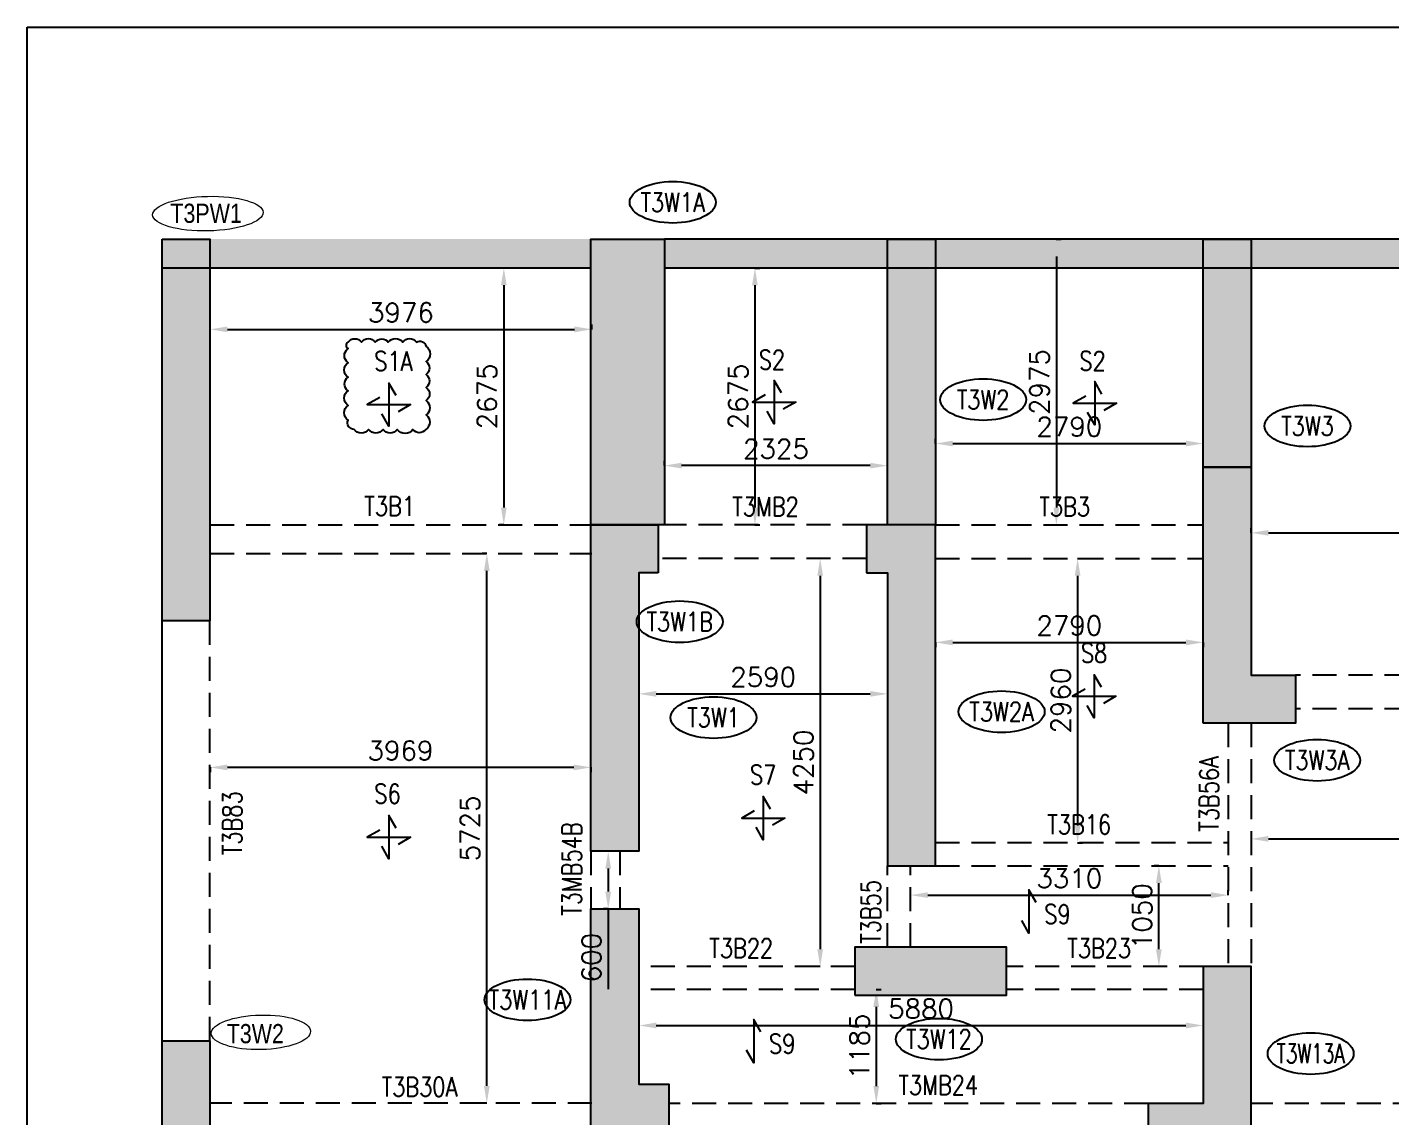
# Model space of a CAD drawing. Header units: millimetres. Extents: x 3105849 to 3692204, y 664613 to 1031566.
# Drawn here: x 3138759 to 3152977, y 689207 to 700563 of the extents above; entities that cross this region are included whole.
import ezdxf
from ezdxf.enums import TextEntityAlignment as Align

# ---------------------------------------------------------------- set-up
doc = ezdxf.new("R2010")
doc.units = ezdxf.units.MM
doc.header["$LTSCALE"] = 100
doc.header["$MEASUREMENT"] = 0
doc.linetypes.add('HIDDEN', pattern=[0.375, 0.25, -0.125])
for name, color, linetype, lineweight in [('A-WALL-IDEN', 211, 'Continuous', 15), ('RET. WALL HATCH', 40, 'Continuous', 15), ('SLAB NO', 3, 'Continuous', 35)]:
    doc.layers.add(name, color=color, linetype=linetype, lineweight=lineweight)
for name, color, linetype in [('BEAM', 3, 'Continuous'), ('BEAM NO', 3, 'Continuous'), ('CLOUD R1 09.01.2026', 7, 'Continuous'), ('COL', 6, 'Continuous'), ('col solid', 20, 'Continuous'), ('COL-NO TOWR-T3', 8, 'Continuous'), ('POD BEAM', 3, 'Continuous'), ('PODIUM COL', 6, 'Continuous'), ('RET. WALL', 6, 'Continuous'), ('SLABS NO T2', 3, 'Continuous'), ('SYMBOL', 1, 'Continuous')]:
    doc.layers.add(name, color=color, linetype=linetype)
doc.styles.add('ARIAL', font='arial.ttf', dxfattribs={"width": 0.8})
doc.styles.add('romance', font='romans.shx')
doc.styles.add('ROMANS', font='romans.shx', dxfattribs={"width": 0.8})
doc.dimstyles.new('100T', dxfattribs={"dimtxt": 200, "dimasz": 180, "dimexe": 50, "dimexo": 50, "dimgap": 75, "dimtad": 1, "dimdec": 0, "dimzin": 0, "dimdsep": 46, "dimtxsty": 'romance', "dimcen": 0.09, "dimdle": 150, "dimclrd": 11, "dimclre": 11, "dimclrt": 2, "dimadec": 0, "dimazin": 0, "dimtfac": 1, "dimtdec": 0, "dimtofl": 0, "dimtmove": 0, "dimatfit": 3, "dimfxl": 1, "dimtolj": 1, "dimtzin": 0, "dimarcsym": 0})

# ---------------------------------------------------------------- blocks, each defined once
blk = doc.blocks.new('A$C08c7907b')
at = {"layer": 'COL-NO TOWR-T3', "color": 8}
blk.add_ellipse((-503, 194, 0), major_axis=(448, 0), ratio=0.482829, dxfattribs=at)
at = {"layer": 'COL-NO TOWR-T3', "color": 3, "style": 'ROMANS', "width": 0.8}
blk.add_attdef('12345', text='', height=200, dxfattribs=at).set_placement((-503, 194, 0), align=Align.MIDDLE_CENTER)
blk = doc.blocks.new('A$C7B313EF1')
at = {"layer": 'SYMBOL', "color": 2, "linetype": 'Continuous'}
for points in [[(300, 320), (225, 450), (225, 0), (150, 130)], [(130, 300), (0, 225), (450, 225), (320, 150)]]:
    blk.add_lwpolyline(points, dxfattribs=at)
blk = doc.blocks.new('A$C6DB00AAD')
at = {"layer": 'SYMBOL', "color": 2, "linetype": 'Continuous'}
blk.add_lwpolyline([(150, 320), (75, 450), (75, 0), (0, 130)], dxfattribs=at)
blk = doc.blocks.new('*D2725')
at = {"layer": 'Defpoints', "color": 0, "transparency": 16777216}
for p in [(3144933, 691981), (3144813, 691381), (3144933, 691381)]:
    blk.add_point(p, dxfattribs=at)
at = {"layer": 'SLABS NO T2', "color": 11, "lineweight": -2, "transparency": 16777216}
for p, q in [((3144814, 691981), (3144763, 691981)), ((3144813, 691801), (3144813, 691561)), ((3144814, 691381), (3144763, 691381)), ((3144813, 691381), (3144813, 690547))]:
    blk.add_line(p, q, dxfattribs=at)
at = {"layer": 'SLABS NO T2', "color": 11, "transparency": 16777216}
for points in [[(3144783, 691801), (3144843, 691801), (3144813, 691981)], [(3144783, 691561), (3144843, 691561), (3144813, 691381)]]:
    blk.add_solid(points, dxfattribs=at)
at = {"layer": 'SLABS NO T2', "color": 2, "transparency": 16777216, "insert": (3144638, 690874), "char_height": 200, "attachment_point": 5, "rotation": 90, "style": 'romance'}
blk.add_mtext('\\A1;600', dxfattribs=at)
blk = doc.blocks.new('*D2728')
at = {"layer": 'Defpoints', "color": 0, "transparency": 16777216}
for p in [(3144633, 698056, 0), (3143725, 695381), (3144633, 695381)]:
    blk.add_point(p, dxfattribs=at)
at = {"layer": 'SLABS NO T2', "color": 11, "lineweight": -2, "transparency": 16777216}
for p, q in [((3143725, 698056), (3143675, 698056)), ((3143725, 697876), (3143725, 695561)), ((3143725, 695381), (3143675, 695381))]:
    blk.add_line(p, q, dxfattribs=at)
at = {"layer": 'SLABS NO T2', "color": 11, "transparency": 16777216}
for points in [[(3143695, 697876), (3143755, 697876), (3143725, 698056)], [(3143695, 695561), (3143755, 695561), (3143725, 695381)]]:
    blk.add_solid(points, dxfattribs=at)
at = {"layer": 'SLABS NO T2', "color": 2, "transparency": 16777216, "insert": (3143550, 696719), "char_height": 200, "attachment_point": 5, "rotation": 90, "style": 'romance'}
blk.add_mtext('\\A1;2675', dxfattribs=at)
blk = doc.blocks.new('*D2729')
at = {"layer": 'Defpoints', "color": 0, "transparency": 16777216}
for p in [(3144641, 697417), (3140665, 695382), (3144641, 695382)]:
    blk.add_point(p, dxfattribs=at)
at = {"layer": 'SLABS NO T2', "color": 11, "lineweight": -2, "transparency": 16777216}
for p, q in [((3140665, 697416), (3140665, 697467)), ((3140845, 697417), (3144461, 697417)), ((3144641, 697416), (3144641, 697467))]:
    blk.add_line(p, q, dxfattribs=at)
at = {"layer": 'SLABS NO T2', "color": 11, "transparency": 16777216}
for points in [[(3140845, 697447), (3140845, 697387), (3140665, 697417)], [(3144461, 697447), (3144461, 697387), (3144641, 697417)]]:
    blk.add_solid(points, dxfattribs=at)
at = {"layer": 'SLABS NO T2', "color": 2, "transparency": 16777216, "insert": (3142653, 697592), "char_height": 200, "attachment_point": 5, "style": 'romance'}
blk.add_mtext('\\A1;3976', dxfattribs=at)
blk = doc.blocks.new('*D2730')
at = {"layer": 'Defpoints', "color": 0, "transparency": 16777216}
for p in [(3145398, 698056, 0), (3145398, 695381, 0), (3146342, 695381)]:
    blk.add_point(p, dxfattribs=at)
at = {"layer": 'SLABS NO T2', "color": 11, "lineweight": -2, "transparency": 16777216}
for p, q in [((3146341, 698056), (3146392, 698056)), ((3146342, 697876), (3146342, 695561)), ((3146341, 695381), (3146392, 695381))]:
    blk.add_line(p, q, dxfattribs=at)
at = {"layer": 'SLABS NO T2', "color": 11, "transparency": 16777216}
for points in [[(3146312, 697876), (3146372, 697876), (3146342, 698056)], [(3146312, 695561), (3146372, 695561), (3146342, 695381)]]:
    blk.add_solid(points, dxfattribs=at)
at = {"layer": 'SLABS NO T2', "color": 2, "transparency": 16777216, "insert": (3146167, 696719), "char_height": 200, "attachment_point": 5, "rotation": 90, "style": 'romance'}
blk.add_mtext('\\A1;2675', dxfattribs=at)
blk = doc.blocks.new('*D2731')
at = {"layer": 'Defpoints', "color": 0, "transparency": 16777216}
for p in [(3145398, 695998), (3145398, 695381, 0), (3147723, 695381, 0)]:
    blk.add_point(p, dxfattribs=at)
at = {"layer": 'SLABS NO T2', "color": 11, "lineweight": -2, "transparency": 16777216}
for p, q in [((3145398, 695998), (3145398, 696048)), ((3147543, 695998), (3145578, 695998)), ((3147723, 695998), (3147723, 696048))]:
    blk.add_line(p, q, dxfattribs=at)
at = {"layer": 'SLABS NO T2', "color": 11, "transparency": 16777216}
for points in [[(3145578, 696028), (3145578, 695968), (3145398, 695998)], [(3147543, 696028), (3147543, 695968), (3147723, 695998)]]:
    blk.add_solid(points, dxfattribs=at)
at = {"layer": 'SLABS NO T2', "color": 2, "transparency": 16777216, "insert": (3146561, 696173), "char_height": 200, "attachment_point": 5, "style": 'romance'}
blk.add_mtext('\\A1;2325', dxfattribs=at)
blk = doc.blocks.new('*D2732')
at = {"layer": 'Defpoints', "color": 0, "transparency": 16777216}
for p in [(3151013, 696228), (3148223, 695381, 0), (3151013, 695381, 0)]:
    blk.add_point(p, dxfattribs=at)
at = {"layer": 'SLABS NO T2', "color": 11, "lineweight": -2, "transparency": 16777216}
for p, q in [((3148223, 696227), (3148223, 696278)), ((3151013, 696227), (3151013, 696278)), ((3148403, 696228), (3150833, 696228))]:
    blk.add_line(p, q, dxfattribs=at)
at = {"layer": 'SLABS NO T2', "color": 11, "transparency": 16777216}
for points in [[(3148403, 696258), (3148403, 696198), (3148223, 696228)], [(3150833, 696258), (3150833, 696198), (3151013, 696228)]]:
    blk.add_solid(points, dxfattribs=at)
at = {"layer": 'SLABS NO T2', "color": 2, "transparency": 16777216, "insert": (3149618, 696403), "char_height": 200, "attachment_point": 5, "style": 'romance'}
blk.add_mtext('\\A1;2790', dxfattribs=at)
blk = doc.blocks.new('*D2733')
at = {"layer": 'Defpoints', "color": 0, "transparency": 16777216}
for p in [(3148223, 698356, 0), (3148223, 695381), (3149483, 695381)]:
    blk.add_point(p, dxfattribs=at)
at = {"layer": 'SLABS NO T2', "color": 11, "lineweight": -2, "transparency": 16777216}
for p, q in [((3149482, 698356), (3149533, 698356)), ((3149483, 698176), (3149483, 695561)), ((3149482, 695381), (3149533, 695381))]:
    blk.add_line(p, q, dxfattribs=at)
at = {"layer": 'SLABS NO T2', "color": 11, "transparency": 16777216}
for points in [[(3149453, 698176), (3149513, 698176), (3149483, 698356)], [(3149453, 695561), (3149513, 695561), (3149483, 695381)]]:
    blk.add_solid(points, dxfattribs=at)
at = {"layer": 'SLABS NO T2', "color": 2, "transparency": 16777216, "insert": (3149308, 696869), "char_height": 200, "attachment_point": 5, "rotation": 90, "style": 'romance'}
blk.add_mtext('\\A1;2975', dxfattribs=at)
blk = doc.blocks.new('*D2734')
at = {"layer": 'Defpoints', "color": 0, "transparency": 16777216}
for p in [(3156613, 695298), (3156613, 693966, 0), (3151513, 693816)]:
    blk.add_point(p, dxfattribs=at)
at = {"layer": 'SLABS NO T2', "color": 11, "lineweight": -2, "transparency": 16777216}
for p, q in [((3151513, 695297), (3151513, 695348)), ((3151693, 695298), (3156433, 695298)), ((3156613, 695297), (3156613, 695348))]:
    blk.add_line(p, q, dxfattribs=at)
at = {"layer": 'SLABS NO T2', "color": 11, "transparency": 16777216}
for points in [[(3151693, 695328), (3151693, 695268), (3151513, 695298)], [(3156433, 695328), (3156433, 695268), (3156613, 695298)]]:
    blk.add_solid(points, dxfattribs=at)
at = {"layer": 'SLABS NO T2', "color": 2, "transparency": 16777216, "insert": (3154063, 695473), "char_height": 200, "attachment_point": 5, "style": 'romance'}
blk.add_mtext('\\A1;5100', dxfattribs=at)
blk = doc.blocks.new('*D2738')
at = {"layer": 'Defpoints', "color": 0, "transparency": 16777216}
for p in [(3143548, 695082), (3144633, 695082), (3144641, 689358)]:
    blk.add_point(p, dxfattribs=at)
at = {"layer": 'SLABS NO T2', "color": 11, "lineweight": -2, "transparency": 16777216}
for p, q in [((3143548, 695082), (3143498, 695082)), ((3143548, 689538), (3143548, 694902)), ((3143548, 689358), (3143498, 689358))]:
    blk.add_line(p, q, dxfattribs=at)
at = {"layer": 'SLABS NO T2', "color": 11, "transparency": 16777216}
for points in [[(3143518, 694902), (3143578, 694902), (3143548, 695082)], [(3143518, 689538), (3143578, 689538), (3143548, 689358)]]:
    blk.add_solid(points, dxfattribs=at)
at = {"layer": 'SLABS NO T2', "color": 2, "transparency": 16777216, "insert": (3143373, 692220), "char_height": 200, "attachment_point": 5, "rotation": 90, "style": 'romance'}
blk.add_mtext('\\A1;5725', dxfattribs=at)
blk = doc.blocks.new('*D2739')
at = {"layer": 'Defpoints', "color": 0, "transparency": 16777216}
for p in [(3140665, 695082), (3144633, 695082), (3140665, 692855)]:
    blk.add_point(p, dxfattribs=at)
at = {"layer": 'SLABS NO T2', "color": 11, "lineweight": -2, "transparency": 16777216}
for p, q in [((3140665, 692856), (3140665, 692805)), ((3144453, 692855), (3140845, 692855)), ((3144633, 692856), (3144633, 692805))]:
    blk.add_line(p, q, dxfattribs=at)
at = {"layer": 'SLABS NO T2', "color": 11, "transparency": 16777216}
for points in [[(3140845, 692885), (3140845, 692825), (3140665, 692855)], [(3144453, 692885), (3144453, 692825), (3144633, 692855)]]:
    blk.add_solid(points, dxfattribs=at)
at = {"layer": 'SLABS NO T2', "color": 2, "transparency": 16777216, "insert": (3142649, 693030), "char_height": 200, "attachment_point": 5, "style": 'romance'}
blk.add_mtext('\\A1;3969', dxfattribs=at)
blk = doc.blocks.new('*D2740')
at = {"layer": 'Defpoints', "color": 0, "transparency": 16777216}
for p in [(3145133, 694881), (3147723, 694881), (3147723, 693621)]:
    blk.add_point(p, dxfattribs=at)
at = {"layer": 'SLABS NO T2', "color": 11, "lineweight": -2, "transparency": 16777216}
for p, q in [((3145133, 693621), (3145133, 693571)), ((3145313, 693621), (3147543, 693621)), ((3147723, 693621), (3147723, 693571))]:
    blk.add_line(p, q, dxfattribs=at)
at = {"layer": 'SLABS NO T2', "color": 11, "transparency": 16777216}
for points in [[(3145313, 693651), (3145313, 693591), (3145133, 693621)], [(3147543, 693651), (3147543, 693591), (3147723, 693621)]]:
    blk.add_solid(points, dxfattribs=at)
at = {"layer": 'SLABS NO T2', "color": 2, "transparency": 16777216, "insert": (3146428, 693796), "char_height": 200, "attachment_point": 5, "style": 'romance'}
blk.add_mtext('\\A1;2590', dxfattribs=at)
blk = doc.blocks.new('*D2741')
at = {"layer": 'Defpoints', "color": 0, "transparency": 16777216}
for p in [(3147503, 695031, 0), (3147022, 690781), (3147383, 690781, 0)]:
    blk.add_point(p, dxfattribs=at)
at = {"layer": 'SLABS NO T2', "color": 11, "lineweight": -2, "transparency": 16777216}
for p, q in [((3147023, 695031), (3146972, 695031)), ((3147022, 694851), (3147022, 690961)), ((3147023, 690781), (3146972, 690781))]:
    blk.add_line(p, q, dxfattribs=at)
at = {"layer": 'SLABS NO T2', "color": 11, "transparency": 16777216}
for points in [[(3146992, 694851), (3147052, 694851), (3147022, 695031)], [(3146992, 690961), (3147052, 690961), (3147022, 690781)]]:
    blk.add_solid(points, dxfattribs=at)
at = {"layer": 'SLABS NO T2', "color": 2, "transparency": 16777216, "insert": (3146847, 692906), "char_height": 200, "attachment_point": 5, "rotation": 90, "style": 'romance'}
blk.add_mtext('\\A1;4250', dxfattribs=at)
blk = doc.blocks.new('*D2742')
at = {"layer": 'Defpoints', "color": 0, "transparency": 16777216}
for p in [(3148223, 695031, 0), (3148223, 692071, 0), (3149704, 692071)]:
    blk.add_point(p, dxfattribs=at)
at = {"layer": 'SLABS NO T2', "color": 11, "lineweight": -2, "transparency": 16777216}
for p, q in [((3149704, 695031), (3149754, 695031)), ((3149704, 694851), (3149704, 692251)), ((3149704, 692071), (3149754, 692071))]:
    blk.add_line(p, q, dxfattribs=at)
at = {"layer": 'SLABS NO T2', "color": 11, "transparency": 16777216}
for points in [[(3149674, 694851), (3149734, 694851), (3149704, 695031)], [(3149674, 692251), (3149734, 692251), (3149704, 692071)]]:
    blk.add_solid(points, dxfattribs=at)
at = {"layer": 'SLABS NO T2', "color": 2, "transparency": 16777216, "insert": (3149529, 693551), "char_height": 200, "attachment_point": 5, "rotation": 90, "style": 'romance'}
blk.add_mtext('\\A1;2960', dxfattribs=at)
blk = doc.blocks.new('*D2743')
at = {"layer": 'Defpoints', "color": 0, "transparency": 16777216}
for p in [(3148223, 695031, 0), (3151013, 695031, 0), (3151013, 694157)]:
    blk.add_point(p, dxfattribs=at)
at = {"layer": 'SLABS NO T2', "color": 11, "lineweight": -2, "transparency": 16777216}
for p, q in [((3148223, 694157), (3148223, 694107)), ((3148403, 694157), (3150833, 694157)), ((3151013, 694157), (3151013, 694107))]:
    blk.add_line(p, q, dxfattribs=at)
at = {"layer": 'SLABS NO T2', "color": 11, "transparency": 16777216}
for points in [[(3148403, 694187), (3148403, 694127), (3148223, 694157)], [(3150833, 694187), (3150833, 694127), (3151013, 694157)]]:
    blk.add_solid(points, dxfattribs=at)
at = {"layer": 'SLABS NO T2', "color": 2, "transparency": 16777216, "insert": (3149618, 694332), "char_height": 200, "attachment_point": 5, "style": 'romance'}
blk.add_mtext('\\A1;2790', dxfattribs=at)
blk = doc.blocks.new('*D2744')
at = {"layer": 'Defpoints', "color": 0, "transparency": 16777216}
for p in [(3150551, 691831), (3151273, 691831, 0), (3151273, 690781, 0)]:
    blk.add_point(p, dxfattribs=at)
at = {"layer": 'SLABS NO T2', "color": 11, "lineweight": -2, "transparency": 16777216}
for p, q in [((3150551, 691831), (3150501, 691831)), ((3150551, 690961), (3150551, 691651)), ((3150551, 690781), (3150501, 690781))]:
    blk.add_line(p, q, dxfattribs=at)
at = {"layer": 'SLABS NO T2', "color": 11, "transparency": 16777216}
for points in [[(3150521, 691651), (3150581, 691651), (3150551, 691831)], [(3150521, 690961), (3150581, 690961), (3150551, 690781)]]:
    blk.add_solid(points, dxfattribs=at)
at = {"layer": 'SLABS NO T2', "color": 2, "transparency": 16777216, "insert": (3150376, 691306), "char_height": 200, "attachment_point": 5, "rotation": 90, "style": 'romance'}
blk.add_mtext('\\A1;1050', dxfattribs=at)
blk = doc.blocks.new('*D2745')
at = {"layer": 'Defpoints', "color": 0, "transparency": 16777216}
for p in [(3151273, 691525), (3147963, 690981, 0), (3151273, 690781, 0)]:
    blk.add_point(p, dxfattribs=at)
at = {"layer": 'SLABS NO T2', "color": 11, "lineweight": -2, "transparency": 16777216}
for p, q in [((3147963, 691524), (3147963, 691575)), ((3151273, 691524), (3151273, 691575)), ((3148143, 691525), (3151093, 691525))]:
    blk.add_line(p, q, dxfattribs=at)
at = {"layer": 'SLABS NO T2', "color": 11, "transparency": 16777216}
for points in [[(3148143, 691555), (3148143, 691495), (3147963, 691525)], [(3151093, 691555), (3151093, 691495), (3151273, 691525)]]:
    blk.add_solid(points, dxfattribs=at)
at = {"layer": 'SLABS NO T2', "color": 2, "transparency": 16777216, "insert": (3149618, 691700), "char_height": 200, "attachment_point": 5, "style": 'romance'}
blk.add_mtext('\\A1;3310', dxfattribs=at)
blk = doc.blocks.new('*D2746')
at = {"layer": 'Defpoints', "color": 0, "transparency": 16777216}
for p in [(3151513, 693316, 0), (3156493, 693316, 0), (3156493, 692111)]:
    blk.add_point(p, dxfattribs=at)
at = {"layer": 'SLABS NO T2', "color": 11, "lineweight": -2, "transparency": 16777216}
for p, q in [((3151513, 692111), (3151513, 692061)), ((3151693, 692111), (3156313, 692111)), ((3156493, 692111), (3156493, 692061))]:
    blk.add_line(p, q, dxfattribs=at)
at = {"layer": 'SLABS NO T2', "color": 11, "transparency": 16777216}
for points in [[(3151693, 692141), (3151693, 692081), (3151513, 692111)], [(3156313, 692141), (3156313, 692081), (3156493, 692111)]]:
    blk.add_solid(points, dxfattribs=at)
at = {"layer": 'SLABS NO T2', "color": 2, "transparency": 16777216, "insert": (3154003, 692286), "char_height": 200, "attachment_point": 5, "style": 'romance'}
blk.add_mtext('\\A1;4980', dxfattribs=at)
blk = doc.blocks.new('*D2748')
at = {"layer": 'Defpoints', "color": 0, "transparency": 16777216}
for p in [(3145133, 690541, 0), (3151013, 690541, 0), (3151013, 690167)]:
    blk.add_point(p, dxfattribs=at)
at = {"layer": 'SLABS NO T2', "color": 11, "lineweight": -2, "transparency": 16777216}
for p, q in [((3145133, 690168), (3145133, 690117)), ((3145313, 690167), (3150833, 690167)), ((3151013, 690168), (3151013, 690117))]:
    blk.add_line(p, q, dxfattribs=at)
at = {"layer": 'SLABS NO T2', "color": 11, "transparency": 16777216}
for points in [[(3145313, 690197), (3145313, 690137), (3145133, 690167)], [(3150833, 690197), (3150833, 690137), (3151013, 690167)]]:
    blk.add_solid(points, dxfattribs=at)
at = {"layer": 'SLABS NO T2', "color": 2, "transparency": 16777216, "insert": (3148073, 690342), "char_height": 200, "attachment_point": 5, "style": 'romance'}
blk.add_mtext('\\A1;5880', dxfattribs=at)
blk = doc.blocks.new('*D2749')
at = {"layer": 'Defpoints', "color": 0, "transparency": 16777216}
for p in [(3147383, 690541, 0), (3147383, 689356, 0), (3147606, 689356)]:
    blk.add_point(p, dxfattribs=at)
at = {"layer": 'SLABS NO T2', "color": 11, "lineweight": -2, "transparency": 16777216}
for p, q in [((3147605, 690541), (3147656, 690541)), ((3147606, 690361), (3147606, 689536)), ((3147605, 689356), (3147656, 689356))]:
    blk.add_line(p, q, dxfattribs=at)
at = {"layer": 'SLABS NO T2', "color": 11, "transparency": 16777216}
for points in [[(3147576, 690361), (3147636, 690361), (3147606, 690541)], [(3147576, 689536), (3147636, 689536), (3147606, 689356)]]:
    blk.add_solid(points, dxfattribs=at)
at = {"layer": 'SLABS NO T2', "color": 2, "transparency": 16777216, "insert": (3147431, 689949), "char_height": 200, "attachment_point": 5, "rotation": 90, "style": 'romance'}
blk.add_mtext('\\A1;1185', dxfattribs=at)

msp = doc.modelspace()

# ---------------------------------------------------------------- hatches: boundary and pattern name
at = {"layer": 'col solid'}
h = msp.add_hatch(color=256, dxfattribs=at)
h.dxf.hatch_style = 1
h.paths.add_polyline_path([(3140163.2, 698356.3), (3140663.2, 698356.3), (3140663.3, 694381.4), (3140163.3, 694381.4)])
h = msp.add_hatch(color=256, dxfattribs=at)
h.dxf.hatch_style = 1
h.paths.add_polyline_path([(3144633.1, 695381.4), (3144633.1, 698356.4), (3145398.2, 698356.4), (3145398.2, 695381.4)])
h = msp.add_hatch(color=256, dxfattribs=at)
h.dxf.hatch_style = 1
h.paths.add_polyline_path([(3147723.1, 695381.4), (3147723.1, 698356.4), (3148223.1, 698356.4), (3148223.1, 695381.4)])
h = msp.add_hatch(color=256, dxfattribs=at)
h.dxf.hatch_style = 1
h.paths.add_polyline_path([(3151013.1, 695981.4), (3151013.1, 698356.4), (3151513.1, 698356.4), (3151513.1, 695981.4)])
h = msp.add_hatch(color=256, dxfattribs=at)
h.dxf.hatch_style = 1
h.paths.add_polyline_path([(3151013.1, 693316.4), (3151013.1, 695981.4), (3151513.1, 695981.4), (3151513.1, 693816.4), (3151973.1, 693816.4), (3151973.1, 693316.4)])
h = msp.add_hatch(color=256, dxfattribs=at)
h.dxf.hatch_style = 1
h.paths.add_polyline_path([(3145333.1, 694881.4), (3145133.1, 694881.4), (3145133.1, 691981.4), (3144633.1, 691981.4), (3144633.1, 695381.4), (3145333.1, 695381.4)])
h = msp.add_hatch(color=256, dxfattribs=at)
h.dxf.hatch_style = 1
h.paths.add_polyline_path([(3147503.1, 694881.4), (3147723.1, 694881.4), (3147723.1, 691831.4), (3148223.1, 691831.4), (3148223.1, 695381.4), (3147503.1, 695381.4)])
h = msp.add_hatch(color=256, dxfattribs=at)
h.dxf.hatch_style = 1
h.paths.add_polyline_path([(3145443.1, 689056.4), (3144633.1, 689056.4), (3144633.1, 691381.4), (3145133.1, 691381.4), (3145133.1, 689556.4), (3145443.1, 689556.4)])
h = msp.add_hatch(color=256, dxfattribs=at)
h.dxf.hatch_style = 1
h.paths.add_polyline_path([(3147383.1, 690481.4), (3148963.1, 690481.4), (3148963.1, 690981.4), (3147383.1, 690981.4)])
h = msp.add_hatch(color=256, dxfattribs=at)
h.dxf.hatch_style = 1
h.paths.add_polyline_path([(3150438.1, 688706.4), (3151513.1, 688706.4), (3151513.1, 690781.4), (3151013.1, 690781.4), (3151013.1, 689356.4), (3150438.1, 689356.4)])
h = msp.add_hatch(color=256, dxfattribs=at)
h.dxf.hatch_style = 1
h.paths.add_polyline_path([(3140163.2, 690006.4), (3140663.2, 690006.4), (3140663.2, 689006.4), (3140163.2, 689006.4)])
at = {"layer": 'RET. WALL HATCH'}
h = msp.add_hatch(color=256, dxfattribs=at)
h.dxf.hatch_style = 1
h.paths.add_polyline_path([(3140163.2, 698356.4), (3140163.2, 698056.4), (3144633.1, 698056.4), (3144633.1, 698356.4)])
h = msp.add_hatch(color=256, dxfattribs=at)
h.dxf.hatch_style = 1
h.paths.add_polyline_path([(3156613.1, 698356.5), (3145398.2, 698356.4), (3145398.2, 698056.4), (3156613.1, 698056.5)])

# ---------------------------------------------------------------- linework, layer by layer
at = {"layer": 'A-WALL-IDEN', "lineweight": 5}
for centre, major_axis, ratio in [((3140641.5, 698622.2), (-576, -12.8), 0.3123127), ((3141193.8, 690095.9, 0.2), (-517.2, -11.5), 0.3478211)]:
    msp.add_ellipse(centre, major_axis=major_axis, ratio=ratio, dxfattribs=at)
at = {"layer": 'BEAM', "linetype": 'HIDDEN', "ltscale": 10}
for p, q in [((3147503.1, 695381.4, 0.3), (3145333.1, 695381.4, 0.3)), ((3148223.1, 695381.4, 0.3), (3151013.1, 695381.4, 0.3)), ((3147503.1, 695031.4, 0.3), (3145333.1, 695031.4, 0.3)), ((3148223.1, 695031.4, 0.3), (3151013.1, 695031.4, 0.3)), ((3156153.1, 693816.4, 0.3), (3151973.1, 693816.4, 0.3)), ((3156153.1, 693466.4, 0.3), (3151973.1, 693466.4, 0.3)), ((3151273.1, 693316.4, 0.3), (3151273.1, 690781.4, 0.3)), ((3151513.1, 693316.4, 0.3), (3151513.1, 690781.4, 0.3)), ((3144633.1, 691981.4), (3144633.1, 691381.4)), ((3144933.1, 691981.4), (3144933.1, 691381.4)), ((3148223.1, 692071.4, 0.3), (3151273.1, 692071.4, 0.3)), ((3147723.1, 690981.4, 0.2), (3147723.1, 691831.4)), ((3147963.1, 690981.4, -0.1), (3147963.1, 691831.4)), ((3148223.1, 691831.4, 0.3), (3151273.1, 691831.4, 0.3)), ((3147383.1, 690781.4, 0.3), (3145133.1, 690781.4, 0.3)), ((3151013.1, 690781.4), (3148963.1, 690781.4, 0.3)), ((3147383.1, 690541.4, 0.3), (3145133.1, 690541.4, 0.3)), ((3151013.1, 690541.4, 0.3), (3148963.1, 690541.4, 0.3)), ((3150438.1, 689356.4, 0.3), (3145443.1, 689356.4, 0.3)), ((3156613.1, 689356.4), (3151513.1, 689356.2, 0.3))]:
    msp.add_line(p, q, dxfattribs=at)
at = {"layer": 'CLOUD R1 09.01.2026'}
msp.add_lwpolyline([(3142101.7, 697283.2, -0.5206), (3142241.6, 697283.2, -0.5206), (3142385.5, 697283.2, -0.5206), (3142521.2, 697283.2, -0.5206), (3142672.1, 697283.2, -0.5206), (3142814.7, 697283.2, -0.5206), (3142915.5, 697240, -0.5206), (3142915.5, 697081.9, -0.5206), (3142915.5, 696946.6, -0.5206), (3142915.5, 696812.7, -0.5206), (3142915.5, 696674.8, -0.5206), (3142915.5, 696525.2, -0.5206), (3142911.6, 696375.3, -0.5206), (3142777.7, 696375.3, -0.5206), (3142615, 696375.3, -0.5206), (3142466.8, 696375.3, -0.5206), (3142316.1, 696375.3, -0.5206), (3142164.7, 696375.3, -0.5206), (3142101.7, 696471.1, -0.5206), (3142101.7, 696625.8, -0.5206), (3142101.7, 696777.4, -0.5206), (3142101.7, 696918.3, -0.5206), (3142101.7, 697070.1, -0.5206), (3142101.7, 697216.3, -0.5206), (3142101.7, 697283.2, -0.5206)], format="xyb", close=True, dxfattribs=at)
at = {"layer": 'COL', "elevation": 0}
for points in [[(3144633.1, 695381.4), (3144633.1, 698356.4), (3145398.2, 698356.4), (3145398.2, 695381.4)], [(3147723.1, 695381.4), (3147723.1, 698356.4), (3148223.1, 698356.4), (3148223.1, 695381.4)], [(3151013.1, 695981.4), (3151013.1, 698356.4), (3151513.1, 698356.4), (3151513.1, 695981.4)]]:
    msp.add_lwpolyline(points, close=True, dxfattribs=at)
at = {"layer": 'COL'}
for points in [[(3151013.1, 693316.4), (3151013.1, 695981.4), (3151513.1, 695981.4), (3151513.1, 693816.4), (3151973.1, 693816.4), (3151973.1, 693316.4)], [(3145333.1, 694881.4), (3145133.1, 694881.4), (3145133.1, 691981.4), (3144633.1, 691981.4), (3144633.1, 695381.4), (3145333.1, 695381.4)], [(3147503.1, 694881.4), (3147723.1, 694881.4), (3147723.1, 691831.4), (3148223.1, 691831.4), (3148223.1, 695381.4), (3147503.1, 695381.4)], [(3145443.1, 689056.4), (3144633.1, 689056.4), (3144633.1, 691381.4), (3145133.1, 691381.4), (3145133.1, 689556.4), (3145443.1, 689556.4)], [(3147383.1, 690481.4), (3148963.1, 690481.4), (3148963.1, 690981.4), (3147383.1, 690981.4)], [(3150438.1, 688706.4), (3151513.1, 688706.4), (3151513.1, 690781.4), (3151013.1, 690781.4), (3151013.1, 689356.4), (3150438.1, 689356.4)], [(3140163.2, 690006.4), (3140663.2, 690006.4), (3140663.2, 689006.4), (3140163.2, 689006.4)]]:
    msp.add_lwpolyline(points, close=True, dxfattribs=at)
at = {"layer": 'POD BEAM', "linetype": 'HIDDEN', "ltscale": 10}
for p, q in [((3140664.6, 695382.4), (3144641, 695382.4)), ((3140664.6, 695082.4), (3144641, 695082.4)), ((3140663.3, 690006.4, -0.2), (3140663.3, 694381.4, -0.2)), ((3144641, 689357.6), (3140664.6, 689357.6))]:
    msp.add_line(p, q, dxfattribs=at)
at = {"layer": 'POD BEAM'}
msp.add_line((3140163.3, 690006.4, -0.2), (3140163.3, 694381.4, -0.2), dxfattribs=at)
at = {"layer": 'PODIUM COL', "elevation": -1}
msp.add_lwpolyline([(3140163.2, 698356.3), (3140663.2, 698356.3), (3140663.3, 694381.4), (3140163.3, 694381.4)], close=True, dxfattribs=at)
at = {"layer": 'RET. WALL', "elevation": -0.3}
msp.add_lwpolyline([(3140163.2, 698056.4), (3144633.1, 698056.4), (3144633.1, 698356.4)], dxfattribs=at)
msp.add_lwpolyline([(3156613.1, 698356.5), (3145398.2, 698356.4), (3145398.2, 698056.4), (3156613.1, 698056.5)], close=True, dxfattribs=at)
at = {"layer": 'SLABS NO T2', "color": 7}
msp.add_lwpolyline([(3138759.5, 700562.8), (3180783, 700562.8), (3180783, 664612.9), (3138759.5, 664612.9)], close=True, dxfattribs=at)

# ---------------------------------------------------------------- block references
at = {"layer": 'COL-NO TOWR-T3'}
for p, values in [((3145988.3, 698546.2, 0), {'12345': 'T3W1A'}), ((3149222.8, 696491.1, 0), {'12345': 'T3W2'}), ((3152602.6, 696216.7, 0), {'12345': 'T3W3'}), ((3146060.9, 694178.2, -0.3), {'12345': 'T3W1B'}), ((3146413.3, 693179.9), {'12345': 'T3W1'}), ((3149414.8, 693240.9, 0), {'12345': 'T3W2A'}), ((3152703, 692735.6, 0), {'12345': 'T3W3A'}), ((3144474.7, 690240.8, -0.4), {'12345': 'T3W11A'}), ((3148762.3, 689830.8, 0), {'12345': 'T3W12'})]:
    msp.add_blockref('A$C08c7907b', p, dxfattribs=at).add_auto_attribs(values)
ref = msp.add_blockref('A$C08c7907b', (3152635.7, 689680.6, 0), dxfattribs=at)
ref.add_attrib('12345', 'T3W13A', dxfattribs={"color": 3, "height": 200, "style": 'ROMANS', "width": 0.7}).set_placement((3152132.5, 689874.5), align=Align.MIDDLE_CENTER)
at = {"layer": 'SYMBOL', "linetype": 'ByBlock'}
for name, p in [('A$C7B313EF1', (3142302.8, 696408.4)), ('A$C7B313EF1', (3146317.6, 696434.3)), ('A$C7B313EF1', (3149658.2, 696422.5)), ('A$C7B313EF1', (3149652.5, 693370.4)), ('A$C7B313EF1', (3146204, 692101.8)), ('A$C7B313EF1', (3142302.8, 691903.1)), ('A$C6DB00AAD', (3149122.5, 691129.3, 0.4)), ('A$C6DB00AAD', (3146253.9, 689779.8))]:
    msp.add_blockref(name, p, dxfattribs=at)

# ---------------------------------------------------------------- texts
at = {"layer": 'A-WALL-IDEN', "lineweight": 5, "char_height": 200, "width": 1122.362, "attachment_point": 1, "style": 'ARIAL'}
for s, insert in [('T3PW1', (3140250.2, 698726)), ('T3W2', (3140837.4, 690182.3, 0.2))]:
    msp.add_mtext(s, dxfattribs=dict(at, insert=insert))
at = {"layer": 'BEAM NO', "ltscale": 50, "style": 'ROMANS', "width": 0.8}
for s, p in [('T3B1', (3142271.6, 695476.5, -1.1)), ('T3MB2', (3146105.4, 695470.9, 0)), ('T3B3', (3149305.4, 695470.9, 0)), ('T3B16', (3149388.4, 692160.9, 0)), ('T3B22', (3145866.6, 690871.7, -0.1)), ('T3B23', (3149596.6, 690871.7, -0.3)), ('T3B30A', (3142452.3, 689427.7, -1)), ('T3MB24', (3147837, 689446.7, -0.1))]:
    msp.add_text(s, height=200, dxfattribs=at).set_placement(p)
for s, p in [('T3B56A', (3151174, 692185.3, -0.7)), ('T3B83', (3140995.8, 691940.8, -1.2)), ('T3MB54B', (3144534, 691309.7, -2.2)), ('T3B55', (3147648.9, 691017.6, -0.9))]:
    msp.add_text(s, height=200, rotation=90, dxfattribs=at).set_placement(p)
at = {"layer": 'SLAB NO', "ltscale": 50, "style": 'ROMANS', "width": 0.8}
for s, p in [('S1A', (3142375.8, 696985.9, -1)), ('S2', (3146381.8, 696999.9, -1)), ('S2', (3149722.4, 696988.1, -1)), ('S8', (3149738.3, 693946.4, -0.6)), ('S7', (3146289.8, 692677.8, -0.6)), ('S6', (3142375.8, 692480.5, -1)), ('S9', (3149356.9, 691225.7, -0.6)), ('S9', (3146488.4, 689876.2, -1))]:
    msp.add_text(s, height=200, dxfattribs=at).set_placement(p)

# ---------------------------------------------------------------- dimensions: what is measured, and where the dimension line sits
at = {"layer": 'SLABS NO T2'}
for base, p1, p2, picture, middle in [((3149483.2, 695381.4), (3148223.1, 698356.4, 0), (3148223.1, 695381.4), '*D2733', (3149308.2, 696868.9)), ((3143724.5, 695381.4), (3144633.1, 698056.4, -0.3), (3144633.1, 695381.4), '*D2728', (3143549.5, 696718.9)), ((3146342.1, 695381.4), (3145398.2, 698056.4, -0.3), (3145398.2, 695381.4, 0), '*D2730', (3146167.1, 696718.9)), ((3143547.6, 695082.4), (3144641, 689357.6), (3144633.1, 695082.4), '*D2738', (3143372.6, 692220)), ((3147022, 690781.4), (3147503.1, 695031.4, 0.3), (3147383.1, 690781.4, 0.3), '*D2741', (3146847, 692906.4)), ((3149704.5, 692071.4), (3148223.1, 695031.4, 0.3), (3148223.1, 692071.4, 0.3), '*D2742', (3149529.5, 693551.4)), ((3150550.6, 691831.4), (3151273.1, 690781.4, 0.3), (3151273.1, 691831.4, 0.3), '*D2744', (3150375.6, 691306.4)), ((3147606, 689356.4), (3147383.1, 690541.4, 0.3), (3147383.1, 689356.4, 0.3), '*D2749', (3147431, 689948.9))]:
    dim = msp.add_linear_dim(base=base, p1=p1, p2=p2, angle=90, dimstyle='100T', override={"dimfxl": 0.75, "dimfxlon": 1}, dxfattribs=at)
    dim.commit()
    dim.dimension.update_dxf_attribs({"geometry": picture, "text_midpoint": middle})
for base, p1, p2, picture, middle in [((3144641, 697417), (3140664.6, 695382.4), (3144641, 695382.4), '*D2729', (3142652.8, 697592)), ((3151013.1, 696228.2), (3148223.1, 695381.4, 0.3), (3151013.1, 695381.4, 0.3), '*D2732', (3149618.1, 696403.2)), ((3145398.2, 695998.3), (3147723.1, 695381.4, 0), (3145398.2, 695381.4, 0), '*D2731', (3146560.7, 696173.3)), ((3156613.1, 695298.1), (3151513.1, 693816.4), (3156613.1, 693966.4, -0.3), '*D2734', (3154063.1, 695473.1)), ((3140664.6136, 692854.867), (3144633.1154, 695082.4107), (3140664.6136, 695082.4107), '*D2739', (3142648.8645, 693029.867)), ((3151013.1, 694156.7), (3148223.1, 695031.4, 0.3), (3151013.1, 695031.4, 0.3), '*D2743', (3149618.1, 694331.7)), ((3147723.1, 693620.7), (3145133.1, 694881.4), (3147723.1, 694881.4), '*D2740', (3146428.1, 693795.7)), ((3156493.2, 692110.5), (3151513.1, 693316.4, 0.3), (3156493.2, 693316.4, 0.3), '*D2746', (3154003.2, 692285.5)), ((3151273.1, 691524.7), (3147963.1, 690981.4, -0.1), (3151273.1, 690781.4, 0.3), '*D2745', (3149618.1, 691699.7)), ((3151013.1, 690166.8), (3145133.1, 690541.4, 0.3), (3151013.1, 690541.4, 0.3), '*D2748', (3148073.1, 690341.8))]:
    dim = msp.add_linear_dim(base=base, p1=p1, p2=p2, dimstyle='100T', override={"dimfxl": 0.75, "dimfxlon": 1}, dxfattribs=at)
    dim.commit()
    dim.dimension.update_dxf_attribs({"geometry": picture, "text_midpoint": middle})
dim = msp.add_aligned_dim(p1=(3144933.1, 691981.4), p2=(3144933.1, 691381.4), distance=-120.3, dimstyle='100T', override={"dimfxl": 0.75, "dimfxlon": 1}, dxfattribs=at)
dim.commit()
dim.dimension.update_dxf_attribs({"geometry": '*D2725', "text_midpoint": (3144637.8, 690874)})

doc.saveas('drawing.dxf')
